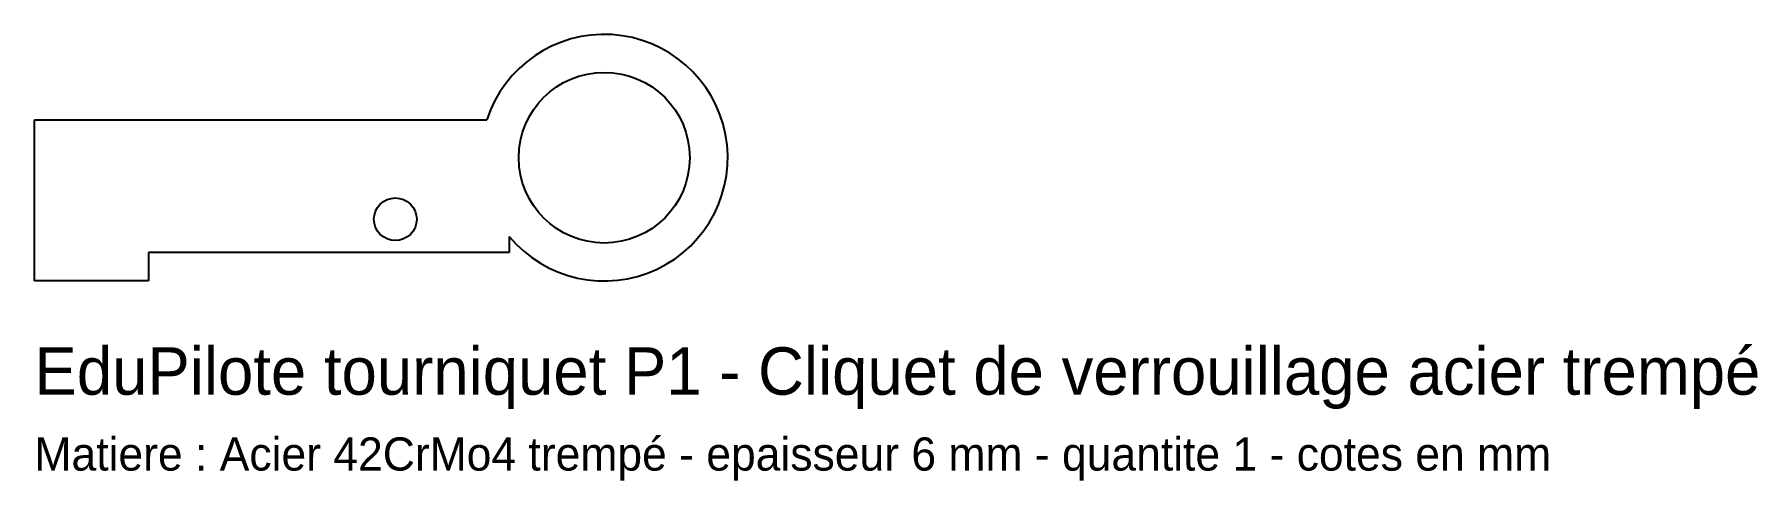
# Model space of a CAD drawing. Header units: millimetres. Extents: x -25 to 156, y -31 to 16.
import ezdxf

# ---------------------------------------------------------------- set-up
doc = ezdxf.new("R2010")
doc.units = ezdxf.units.MM
doc.layers.add('DECOUPE', color=7, linetype='Continuous')
doc.layers.add('TEXTE', color=3, linetype='Continuous')

msp = doc.modelspace()

# ---------------------------------------------------------------- linework, layer by layer
at = {"layer": 'DECOUPE'}
for p, q in [((-25, 7), (22.63, 7)), ((-25, -10), (-25, 7)), ((25, -5.31), (25, -7)), ((25, -7), (-13, -7)), ((-13, -7), (-13, -10)), ((-13, -10), (-25, -10))]:
    msp.add_line(p, q, dxfattribs=at)
for centre, radius in [((35, 3), 9), ((13, -3.5), 2.25)]:
    msp.add_circle(centre, radius, dxfattribs=at)
msp.add_arc((35, 3), 13, -140.2849, 162.0798, dxfattribs=at)

# ---------------------------------------------------------------- texts
at = {"layer": 'TEXTE'}
for s, height, p in [('EduPilote tourniquet P1 - Cliquet de verrouillage acier trempé', 5, (-25, -22)), ('Matiere : Acier 42CrMo4 trempé - epaisseur 6 mm - quantite 1 - cotes en mm', 3.5, (-25, -30))]:
    msp.add_text(s, height=height, dxfattribs=at).set_placement(p)

doc.saveas('drawing.dxf')
